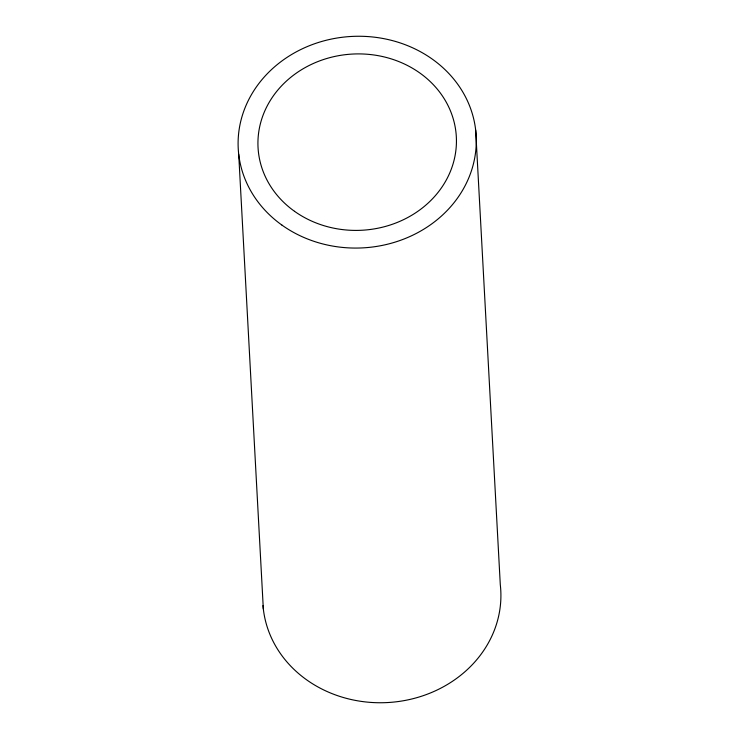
<?xml version="1.0" encoding="UTF-8"?>
<svg xmlns="http://www.w3.org/2000/svg" width="739" height="739" viewBox="0 0 739 739"><rect width="100%" height="100%" fill="white"/><g stroke="black" fill="none" stroke-linecap="round" stroke-linejoin="round"><path stroke-width="1.11" d="M475.667 130.009L500.294 584.688A119.136 105.871 -3.1 0 1 392.039 702.235A119.136 105.871 -3.1 0 1 263.001 605.564M238.706 154.312L263.333 608.991M282.002 225.146A119.136 105.871 -3.1 0 0 474.771 157.656A119.136 105.871 -3.1 0 0 314.786 43.684A119.136 105.871 -3.1 0 0 282.002 225.146M294.538 211.317A99.285 88.218 -3.1 0 0 455.178 155.07A99.285 88.218 -3.1 0 0 321.853 60.09A99.285 88.218 -3.1 0 0 294.538 211.317"/></g></svg>
